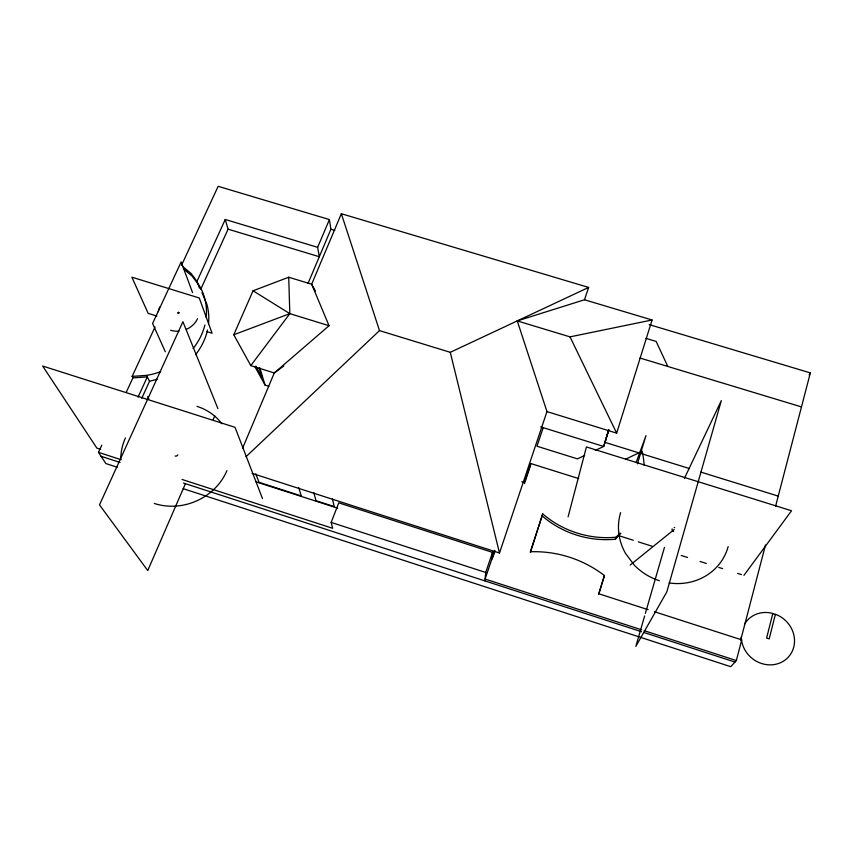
<?xml version="1.0" encoding="UTF-8"?>
<svg xmlns="http://www.w3.org/2000/svg" width="853" height="853" viewBox="0 0 853 853"><rect width="100%" height="100%" fill="white"/><g stroke="black" fill="none" stroke-linecap="round" stroke-linejoin="round"><path stroke-width="1.28" d="M484.93 580.904L485.73 572.47L492.522 552.371L338.748 502.844L331.177 522.42L332.681 528.316L182.02 479.45M491.723 559.888L492.682 550.91M530.395 465.845L530.779 463.542L578.665 478.576M530.385 552.467L542.732 513.911A91.634 84.65 16 0 0 616.079 537.209A103.981 97.199 10.8 0 0 620.056 533.093M775.398 614.288L769.182 638.897L766.591 638.065L772.829 613.467M183.203 488.684L730.765 666.683L736.342 660.563L741.726 639.878L654.496 611.74M568.098 516.811L586.416 446.94L791.531 510.744L743.923 575.38M740.681 640.176L765.493 544.992M775.548 506.394L810.35 372.889L649.154 324.588M644.644 615.919L635.826 646.382L666.833 591.854L721.329 400.611L684.426 478.341M645.369 613.382L664.466 547.37M608.456 430.275L603.689 446.46L595.341 450.405M608.701 429.752L604.98 442.366L640.07 453.242M637.415 463.819L645.998 435.595L636.21 462.305M598.55 594.36L604.425 575.551A112.937 110.293 34.7 0 0 530.353 551.774L542.732 513.911M604.425 575.551L598.881 593.795L648.184 609.703M546.965 411.594L616.666 433.143L652.076 319.992L584.497 299.766L517.259 320.909L546.965 411.594L499.495 553.011L252.157 473.394M608.946 429.805L603.689 446.46L540.706 426.895M584.497 299.766L588.634 287.429L341.349 213.719L311.665 284.22L329.034 325.707L274.293 372.953L242.583 448.241M530.779 463.542L524.382 482.595L521.844 481.796M524.435 483.64L530.001 467.028M543.19 427.673L536.974 446.226L577.46 458.871L584.614 455.491M494.772 550.398L485.112 579.059L641.648 629.845M492.853 557.393L494.975 551.102M542.295 516.012A91.228 84.33 16 0 0 615.312 539.213L616.079 537.209M308.04 283.399L330.911 229.244L329.418 219.573L218.155 186.317L181.465 265.422M317.636 247.327L225.245 219.477L228.082 229.169L319.31 256.732L317.636 247.327L329.418 219.573M185.368 483.779L147.75 570.572L99.502 504.88L182.926 321.72L217.92 408.662M213.197 419.559L214.775 415.923M283.825 365.948L274.293 372.953L250.793 365.606L233.775 334.76L253.053 290.788L288.719 277.225L311.665 284.22L315.471 291.097M200.796 289.199L228.082 229.169M141.779 398.234L149.531 381.291L157.144 379.276M199.453 288.186L196.99 281.33L225.245 219.477M138.015 397.178L147.334 376.877L132.929 377.868L126.255 392.284M132.929 377.868L132.151 376.386L155.043 326.976M117.287 467.252L105.879 463.552L98.458 452.357L101.795 445.149M809.124 374.925L810.35 372.889M178.01 312.475L178.512 313.531L179.311 312.55M250.793 365.606L289.828 313.648L288.719 277.225M246.005 456.707L379.5 330.612L450.277 352.321L588.634 287.429M630.154 565.081L674.147 529.532M177.989 313.275L178.554 312.187M625.462 459.266L642.181 451.29A103.981 97.199 10.8 0 1 644.154 465.333M233.775 334.76L289.828 313.648L329.034 325.707M517.259 320.909L570.017 336.871L652.076 319.992M132.151 376.386L146.588 375.384A67.643 58.793 -17.8 0 0 160.684 371.663M330.911 229.244L334.739 230.385M645.988 338.374L656.128 341.424L667.814 366.459M639.931 358.025L801.479 406.902M641.317 453.636L689.491 468.574M700.899 472.114L778.235 496.105M156.909 316.068L148.155 313.35L131.884 277.182L199.25 297.974L212.098 333.256L207.076 331.689M254.866 366.619L265.08 385.108L268.802 386.27M619.385 535.844L633.321 540.269M638.385 541.879L652.321 546.304M681.27 555.495L687.539 557.478M700.068 561.455L706.327 563.449M718.866 567.426L722.619 568.62M737.653 573.387L741.417 574.581M255.761 481.753L337.628 508.153M331.177 522.42L485.73 572.47M100.697 449.371L96.901 448.134L42.65 366.033L235.033 427.321L262.468 498.557M98.458 452.357L121.243 459.746M644.175 630.666L736.342 660.563M101.08 456.302L120.081 462.475M183.427 483.033L641.52 631.732M644.047 632.542L734.977 662.056M253.053 290.788L289.828 313.648M182.446 266.243L191.253 273.653L196.99 281.33M183.374 268.738L192.16 276.127L199.634 286.139A67.643 58.793 -17.8 0 1 206.213 317.412M255.825 366.14L262.159 377.58L259.195 367.963M146.588 375.384L149.531 381.291M147.686 396.538L148.859 398.927M570.017 336.871L616.666 433.143M165.322 351.777L152.58 323.458L181.156 261.924L192.533 292.568M201.99 292.728L206.799 304.041A66.982 58.335 -17.9 0 1 208.527 323.767M255.793 473.852L259.013 482.329L301.269 495.956L298.763 487.681M341.349 213.719L379.5 330.612M259.77 367.782L265.08 385.108M313.765 492.512L316.015 500.711L334.259 506.597L332.425 498.941M450.277 352.321L499.495 553.011M728.153 546.57A56.501 52.396 26.6 0 1 669.115 582.962M659.412 580.722A56.501 52.396 26.6 0 1 634.269 565.112L625.505 553.384A56.501 52.396 26.6 0 1 620.611 512.632M673.614 531.398A2.09 1.941 26.6 0 1 672.686 530.833L672.356 530.406A2.09 1.941 26.6 0 1 672.153 528.903M674.158 527.559A2.09 1.941 26.6 0 1 674.691 527.655M197.523 318.723A20.664 18.073 -16 0 1 186.391 329.322M179.055 331.156A20.664 18.073 -16 0 1 170.643 330.26M158.327 311.676A20.664 18.073 -16 0 1 159.767 307.005M226.919 470.653A55.829 50.38 -22.7 0 1 154.297 503.462M120.817 458.306A55.829 50.38 -22.7 0 1 125.434 437.941M197.011 406.369A55.829 50.38 -22.7 0 1 221.855 423.76M177.84 454.83A2.069 1.866 -22.7 0 1 175.164 456.024M204.891 324.982A67.643 58.793 -17.8 0 1 193.13 348.546M207.514 330.036A66.982 58.335 -17.9 0 1 195.593 354.656M620.781 533.424A103.522 96.826 10.9 0 1 615.312 539.213M741.268 636.871A27.531 25.259 39.7 0 0 764.928 664.37A27.531 25.259 39.7 0 0 793.77 647.011A27.531 25.259 39.7 0 0 777.435 615.077L770.728 612.934A27.531 25.259 39.7 0 0 744.605 624.055"/></g></svg>
